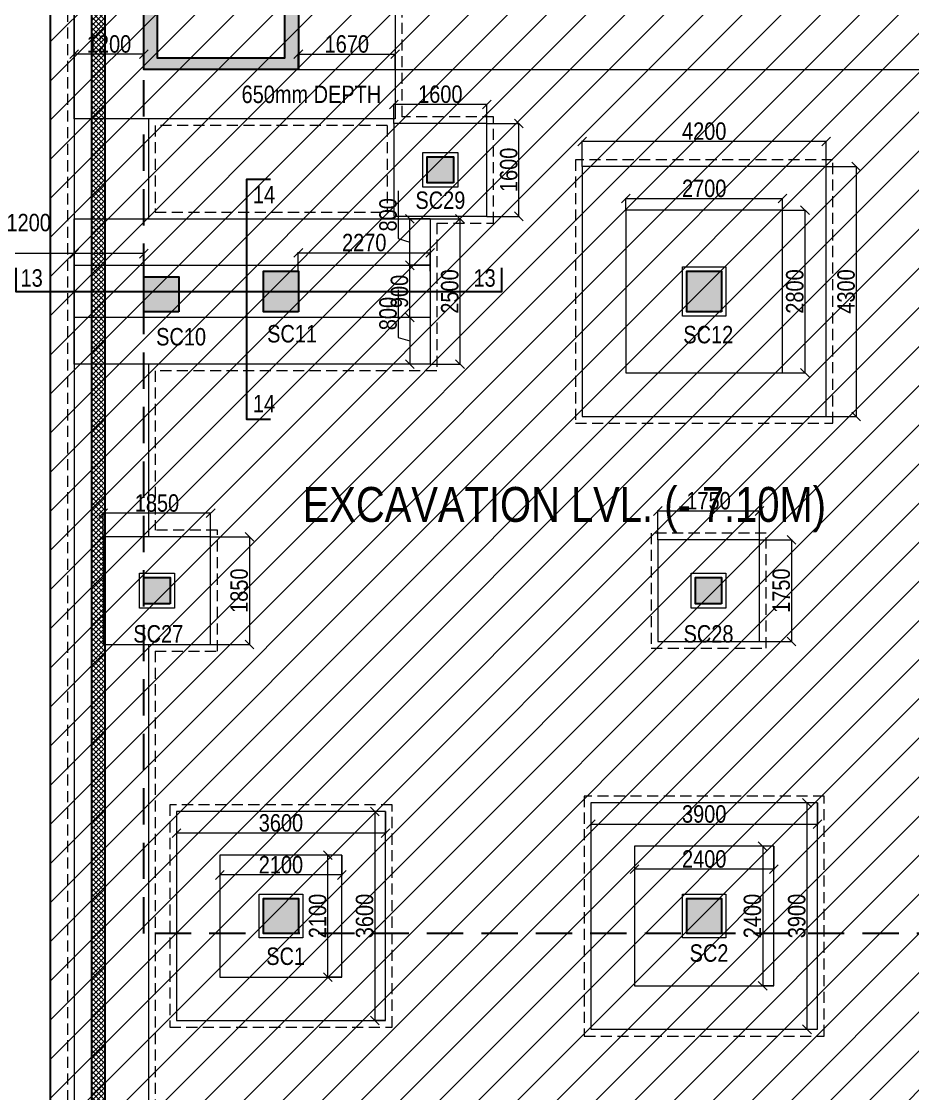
# Model space of a CAD drawing. Header units: millimetres. Extents: x 1112055 to 3390982, y -148532 to 766891.
# Drawn here: x 2752548 to 2767895, y 287762 to 306215 of the extents above; entities that cross this region are included whole.
import ezdxf

# ---------------------------------------------------------------- set-up
doc = ezdxf.new("R2010")
doc.units = ezdxf.units.MM
doc.header["$PDMODE"] = 35
doc.header["$PDSIZE"] = -25
doc.linetypes.add('DASHED2', pattern=[0.375, 0.25, -0.125])
doc.linetypes.add('Hidden', pattern=[9.525, 6.35, -3.175])
for name, color, linetype, lineweight in [('B COL. NO.', 3, 'Continuous', 20), ('B FINAL COLUMN', 1, 'Continuous', 30), ('B FOOTING', 49, 'Continuous', 20), ('B FOOTING DIM', 234, 'Continuous', 9), ('B HATCH', 250, 'Continuous', 0), ('B P.C.C', 251, 'Continuous', 0), ('EXCAVATION LINE', 236, 'Continuous', 30)]:
    doc.layers.add(name, color=color, linetype=linetype, lineweight=lineweight)
doc.layers.add('B Pedestal', color=7, linetype='Continuous', lineweight=9, true_color=0x5c8948)
doc.layers.add('B-COL HT', color=7, linetype='Continuous', lineweight=0, true_color=0x4e4f45)
doc.styles.add('Cali', font='calibri.ttf')
doc.styles.add('SWINC', font='swissc.ttf')
doc.dimstyles.new('1.100', dxfattribs={"dimtxt": 200, "dimasz": 100, "dimexe": 100, "dimexo": 100, "dimgap": 100, "dimtad": 1, "dimdec": 0, "dimzin": 0, "dimdsep": 46, "dimtxsty": 'Cali', "dimblk": 'OBLIQUE', "dimcen": 0, "dimdle": 100, "dimclrd": 256, "dimclre": 256, "dimclrt": 3, "dimadec": 0, "dimazin": 0, "dimtfac": 1, "dimtdec": 0, "dimtofl": 0, "dimtmove": 1, "dimatfit": 0, "dimfxl": 100, "dimfxlon": 1, "dimtolj": 1, "dimtzin": 0, "dimlwd": -1, "dimlwe": -1, "dimarcsym": 0})
doc.dimstyles.new('BHOOMI', dxfattribs={"dimtxt": 230, "dimasz": 150, "dimexe": 10, "dimexo": 0, "dimgap": 25, "dimtad": 1, "dimdec": 0, "dimzin": 0, "dimdsep": 46, "dimtxsty": 'SWINC', "dimblk": 'OBLIQUE', "dimcen": 0.09, "dimclrd": 250, "dimclre": 250, "dimclrt": 256, "dimaunit": 1, "dimadec": 3, "dimazin": 0, "dimtfac": 1, "dimtdec": 0, "dimtofl": 0, "dimtmove": 1, "dimatfit": 3, "dimfxl": 100, "dimtolj": 1, "dimtzin": 0, "dimlwd": 9, "dimlwe": 5, "dimarcsym": 0})

# ---------------------------------------------------------------- blocks, each defined once
blk = doc.blocks.new('_Oblique')
at = {"color": 0, "linetype": 'ByBlock', "lineweight": -2}
blk.add_line((-0.5, -0.5), (0.5, 0.5), dxfattribs=at)
blk = doc.blocks.new('*D4140')
at = {"layer": 'B FOOTING DIM', "color": 250, "lineweight": 5, "ltscale": 0.5, "transparency": 16777216}
for p, q in [((2755217, 292617), (2755217, 292234)), ((2758817, 292617), (2758817, 292234)), ((2758817, 292244), (2755217, 292244))]:
    blk.add_line(p, q, dxfattribs=at)
at = {"layer": 'Defpoints', "color": 0, "transparency": 16777216}
for p in [(2755217, 292617), (2758817, 292617), (2755217, 292244)]:
    blk.add_point(p, dxfattribs=at)
at = {"layer": 'B FOOTING DIM', "color": 250, "lineweight": 5, "transparency": 16777216, "xscale": 150, "yscale": 150, "zscale": 150, "rotation": 180}
blk.add_blockref('_Oblique', (2755217, 292244), dxfattribs=at)
at = {"layer": 'B FOOTING DIM', "color": 250, "lineweight": 5, "transparency": 16777216, "xscale": 150, "yscale": 150, "zscale": 150}
blk.add_blockref('_Oblique', (2758817, 292244), dxfattribs=at)
at = {"layer": 'B FOOTING DIM', "transparency": 16777216, "insert": (2757017, 292419), "char_height": 300, "attachment_point": 5, "style": 'SWINC'}
blk.add_mtext('\\A1;3600', dxfattribs=at)
blk = doc.blocks.new('*D4141')
at = {"layer": 'B FOOTING DIM', "color": 250, "lineweight": 5, "ltscale": 0.5, "transparency": 16777216}
for p, q in [((2758817, 292617), (2758624, 292617)), ((2758634, 292617), (2758634, 289017)), ((2758817, 289017), (2758624, 289017))]:
    blk.add_line(p, q, dxfattribs=at)
at = {"layer": 'Defpoints', "color": 0, "transparency": 16777216}
for p in [(2758817, 292617), (2758634, 289017), (2758817, 289017)]:
    blk.add_point(p, dxfattribs=at)
at = {"layer": 'B FOOTING DIM', "color": 250, "lineweight": 5, "transparency": 16777216, "xscale": 150, "yscale": 150, "zscale": 150}
for p, rotation in [((2758634, 292617), 90), ((2758634, 289017), 270)]:
    blk.add_blockref('_Oblique', p, dxfattribs=dict(at, rotation=rotation))
at = {"layer": 'B FOOTING DIM', "transparency": 16777216, "insert": (2758459, 290817), "char_height": 300, "attachment_point": 5, "rotation": 90, "style": 'SWINC'}
blk.add_mtext('\\A1;3600', dxfattribs=at)
blk = doc.blocks.new('*D4142')
at = {"layer": 'B FOOTING DIM', "color": 250, "lineweight": 5, "ltscale": 0.5, "transparency": 16777216}
for p, q in [((2755967, 291867), (2755967, 291514)), ((2758067, 291867), (2758067, 291514)), ((2758067, 291524), (2755967, 291524))]:
    blk.add_line(p, q, dxfattribs=at)
at = {"layer": 'Defpoints', "color": 0, "transparency": 16777216}
for p in [(2755967, 291867), (2758067, 291867), (2755967, 291524)]:
    blk.add_point(p, dxfattribs=at)
at = {"layer": 'B FOOTING DIM', "color": 250, "lineweight": 5, "transparency": 16777216, "xscale": 150, "yscale": 150, "zscale": 150, "rotation": 180}
blk.add_blockref('_Oblique', (2755967, 291524), dxfattribs=at)
at = {"layer": 'B FOOTING DIM', "color": 250, "lineweight": 5, "transparency": 16777216, "xscale": 150, "yscale": 150, "zscale": 150}
blk.add_blockref('_Oblique', (2758067, 291524), dxfattribs=at)
at = {"layer": 'B FOOTING DIM', "transparency": 16777216, "insert": (2757017, 291699), "char_height": 300, "attachment_point": 5, "style": 'SWINC'}
blk.add_mtext('\\A1;2100', dxfattribs=at)
blk = doc.blocks.new('*D4143')
at = {"layer": 'B FOOTING DIM', "color": 250, "lineweight": 5, "ltscale": 0.5, "transparency": 16777216}
for p, q in [((2762357, 292767), (2762357, 292387)), ((2766257, 292767), (2766257, 292387)), ((2762357, 292397), (2766257, 292397))]:
    blk.add_line(p, q, dxfattribs=at)
at = {"layer": 'Defpoints', "color": 0, "transparency": 16777216}
for p in [(2762357, 292767), (2766257, 292767), (2766257, 292397)]:
    blk.add_point(p, dxfattribs=at)
at = {"layer": 'B FOOTING DIM', "color": 250, "lineweight": 5, "transparency": 16777216, "xscale": 150, "yscale": 150, "zscale": 150, "rotation": 180}
blk.add_blockref('_Oblique', (2762357, 292397), dxfattribs=at)
at = {"layer": 'B FOOTING DIM', "color": 250, "lineweight": 5, "transparency": 16777216, "xscale": 150, "yscale": 150, "zscale": 150}
blk.add_blockref('_Oblique', (2766257, 292397), dxfattribs=at)
at = {"layer": 'B FOOTING DIM', "transparency": 16777216, "insert": (2764307, 292572), "char_height": 300, "attachment_point": 5, "style": 'SWINC'}
blk.add_mtext('\\A1;3900', dxfattribs=at)
blk = doc.blocks.new('*D4144')
at = {"layer": 'B FOOTING DIM', "color": 250, "lineweight": 5, "ltscale": 0.5, "transparency": 16777216}
for p, q in [((2766257, 292767), (2766067, 292767)), ((2766077, 292767), (2766077, 288867)), ((2766257, 288867), (2766067, 288867))]:
    blk.add_line(p, q, dxfattribs=at)
at = {"layer": 'Defpoints', "color": 0, "transparency": 16777216}
for p in [(2766257, 292767), (2766077, 288867), (2766257, 288867)]:
    blk.add_point(p, dxfattribs=at)
at = {"layer": 'B FOOTING DIM', "color": 250, "lineweight": 5, "transparency": 16777216, "xscale": 150, "yscale": 150, "zscale": 150}
for p, rotation in [((2766077, 292767), 90), ((2766077, 288867), 270)]:
    blk.add_blockref('_Oblique', p, dxfattribs=dict(at, rotation=rotation))
at = {"layer": 'B FOOTING DIM', "transparency": 16777216, "insert": (2765902, 290817), "char_height": 300, "attachment_point": 5, "rotation": 90, "style": 'SWINC'}
blk.add_mtext('\\A1;3900', dxfattribs=at)
blk = doc.blocks.new('*D4145')
at = {"layer": 'B FOOTING DIM', "color": 250, "lineweight": 5, "ltscale": 0.5, "transparency": 16777216}
for p, q in [((2763107, 292017), (2763107, 291613)), ((2765507, 292017), (2765507, 291613)), ((2765507, 291623), (2763107, 291623))]:
    blk.add_line(p, q, dxfattribs=at)
at = {"layer": 'Defpoints', "color": 0, "transparency": 16777216}
for p in [(2763107, 292017), (2765507, 292017), (2763107, 291623)]:
    blk.add_point(p, dxfattribs=at)
at = {"layer": 'B FOOTING DIM', "color": 250, "lineweight": 5, "transparency": 16777216, "xscale": 150, "yscale": 150, "zscale": 150, "rotation": 180}
blk.add_blockref('_Oblique', (2763107, 291623), dxfattribs=at)
at = {"layer": 'B FOOTING DIM', "color": 250, "lineweight": 5, "transparency": 16777216, "xscale": 150, "yscale": 150, "zscale": 150}
blk.add_blockref('_Oblique', (2765507, 291623), dxfattribs=at)
at = {"layer": 'B FOOTING DIM', "transparency": 16777216, "insert": (2764307, 291798), "char_height": 300, "attachment_point": 5, "style": 'SWINC'}
blk.add_mtext('\\A1;2400', dxfattribs=at)
blk = doc.blocks.new('*D4146')
at = {"layer": 'B FOOTING DIM', "color": 250, "lineweight": 5, "ltscale": 0.5, "transparency": 16777216}
for p, q in [((2765507, 292017), (2765304, 292017)), ((2765314, 292017), (2765314, 289617)), ((2765507, 289617), (2765304, 289617))]:
    blk.add_line(p, q, dxfattribs=at)
at = {"layer": 'Defpoints', "color": 0, "transparency": 16777216}
for p in [(2765507, 292017), (2765314, 289617), (2765507, 289617)]:
    blk.add_point(p, dxfattribs=at)
at = {"layer": 'B FOOTING DIM', "color": 250, "lineweight": 5, "transparency": 16777216, "xscale": 150, "yscale": 150, "zscale": 150}
for p, rotation in [((2765314, 292017), 90), ((2765314, 289617), 270)]:
    blk.add_blockref('_Oblique', p, dxfattribs=dict(at, rotation=rotation))
at = {"layer": 'B FOOTING DIM', "transparency": 16777216, "insert": (2765139, 290817), "char_height": 300, "attachment_point": 5, "rotation": 90, "style": 'SWINC'}
blk.add_mtext('\\A1;2400', dxfattribs=at)
blk = doc.blocks.new('*D4147')
at = {"layer": 'B FOOTING DIM', "color": 250, "lineweight": 5, "ltscale": 0.5, "transparency": 16777216}
for p, q in [((2758067, 291867), (2757815, 291867)), ((2757825, 289767), (2757825, 291867)), ((2758067, 289767), (2757815, 289767))]:
    blk.add_line(p, q, dxfattribs=at)
at = {"layer": 'Defpoints', "color": 0, "transparency": 16777216}
for p in [(2757825, 291867), (2758067, 291867), (2758067, 289767)]:
    blk.add_point(p, dxfattribs=at)
at = {"layer": 'B FOOTING DIM', "color": 250, "lineweight": 5, "transparency": 16777216, "xscale": 150, "yscale": 150, "zscale": 150}
for p, rotation in [((2757825, 291867), 90), ((2757825, 289767), 270)]:
    blk.add_blockref('_Oblique', p, dxfattribs=dict(at, rotation=rotation))
at = {"layer": 'B FOOTING DIM', "transparency": 16777216, "insert": (2757650, 290817), "char_height": 300, "attachment_point": 5, "rotation": 90, "style": 'SWINC'}
blk.add_mtext('\\A1;2100', dxfattribs=at)
blk = doc.blocks.new('*D4164')
at = {"layer": 'B FOOTING DIM', "color": 250, "lineweight": 5, "ltscale": 0.5, "transparency": 16777216}
for p, q in [((2762207, 303717), (2762207, 304160)), ((2766407, 304150), (2762207, 304150)), ((2766407, 303717), (2766407, 304160))]:
    blk.add_line(p, q, dxfattribs=at)
at = {"layer": 'Defpoints', "color": 0, "transparency": 16777216}
for p in [(2762207, 304150), (2762207, 303717), (2766407, 303717)]:
    blk.add_point(p, dxfattribs=at)
at = {"layer": 'B FOOTING DIM', "color": 250, "lineweight": 5, "transparency": 16777216, "xscale": 150, "yscale": 150, "zscale": 150, "rotation": 180}
blk.add_blockref('_Oblique', (2762207, 304150), dxfattribs=at)
at = {"layer": 'B FOOTING DIM', "color": 250, "lineweight": 5, "transparency": 16777216, "xscale": 150, "yscale": 150, "zscale": 150}
blk.add_blockref('_Oblique', (2766407, 304150), dxfattribs=at)
at = {"layer": 'B FOOTING DIM', "transparency": 16777216, "insert": (2764307, 304325), "char_height": 300, "attachment_point": 5, "style": 'SWINC'}
blk.add_mtext('\\A1;4200', dxfattribs=at)
blk = doc.blocks.new('*D4165')
at = {"layer": 'B FOOTING DIM', "color": 250, "lineweight": 5, "ltscale": 0.5, "transparency": 16777216}
for p, q in [((2766407, 303717), (2766936, 303717)), ((2766926, 303717), (2766926, 299417)), ((2766407, 299417), (2766936, 299417))]:
    blk.add_line(p, q, dxfattribs=at)
at = {"layer": 'Defpoints', "color": 0, "transparency": 16777216}
for p in [(2766407, 303717), (2766407, 299417), (2766926, 299417)]:
    blk.add_point(p, dxfattribs=at)
at = {"layer": 'B FOOTING DIM', "color": 250, "lineweight": 5, "transparency": 16777216, "xscale": 150, "yscale": 150, "zscale": 150}
for p, rotation in [((2766926, 303717), 90), ((2766926, 299417), 270)]:
    blk.add_blockref('_Oblique', p, dxfattribs=dict(at, rotation=rotation))
at = {"layer": 'B FOOTING DIM', "transparency": 16777216, "insert": (2766751, 301567), "char_height": 300, "attachment_point": 5, "rotation": 90, "style": 'SWINC'}
blk.add_mtext('\\A1;4300', dxfattribs=at)
blk = doc.blocks.new('*D4168')
at = {"layer": 'B FOOTING DIM', "color": 250, "lineweight": 5, "ltscale": 0.5, "transparency": 16777216}
for p, q in [((2762957, 302967), (2762957, 303175)), ((2762957, 303165), (2765657, 303165)), ((2765657, 302967), (2765657, 303175))]:
    blk.add_line(p, q, dxfattribs=at)
at = {"layer": 'Defpoints', "color": 0, "transparency": 16777216}
for p in [(2765657, 303165), (2762957, 302967), (2765657, 302967)]:
    blk.add_point(p, dxfattribs=at)
at = {"layer": 'B FOOTING DIM', "color": 250, "lineweight": 5, "transparency": 16777216, "xscale": 150, "yscale": 150, "zscale": 150, "rotation": 180}
blk.add_blockref('_Oblique', (2762957, 303165), dxfattribs=at)
at = {"layer": 'B FOOTING DIM', "color": 250, "lineweight": 5, "transparency": 16777216, "xscale": 150, "yscale": 150, "zscale": 150}
blk.add_blockref('_Oblique', (2765657, 303165), dxfattribs=at)
at = {"layer": 'B FOOTING DIM', "transparency": 16777216, "insert": (2764307, 303340), "char_height": 300, "attachment_point": 5, "style": 'SWINC'}
blk.add_mtext('\\A1;2700', dxfattribs=at)
blk = doc.blocks.new('*D4169')
at = {"layer": 'B FOOTING DIM', "color": 250, "lineweight": 5, "ltscale": 0.5, "transparency": 16777216}
for p, q in [((2765657, 302967), (2766053, 302967)), ((2766043, 300167), (2766043, 302967)), ((2765657, 300167), (2766053, 300167))]:
    blk.add_line(p, q, dxfattribs=at)
at = {"layer": 'Defpoints', "color": 0, "transparency": 16777216}
for p in [(2765657, 302967), (2766043, 302967), (2765657, 300167)]:
    blk.add_point(p, dxfattribs=at)
at = {"layer": 'B FOOTING DIM', "color": 250, "lineweight": 5, "transparency": 16777216, "xscale": 150, "yscale": 150, "zscale": 150}
for p, rotation in [((2766043, 302967), 90), ((2766043, 300167), 270)]:
    blk.add_blockref('_Oblique', p, dxfattribs=dict(at, rotation=rotation))
at = {"layer": 'B FOOTING DIM', "transparency": 16777216, "insert": (2765868, 301567), "char_height": 300, "attachment_point": 5, "rotation": 90, "style": 'SWINC'}
blk.add_mtext('\\A1;2800', dxfattribs=at)
blk = doc.blocks.new('*D4170')
at = {"layer": 'B FOOTING DIM', "color": 250, "lineweight": 5, "ltscale": 0.5, "transparency": 16777216}
for p, q in [((2759587, 302017), (2759225, 302017)), ((2759235, 301117), (2759235, 302017)), ((2759587, 301117), (2759225, 301117))]:
    blk.add_line(p, q, dxfattribs=at)
at = {"layer": 'Defpoints', "color": 0, "transparency": 16777216}
for p in [(2759235, 302017), (2759587, 302017), (2759587, 301117)]:
    blk.add_point(p, dxfattribs=at)
at = {"layer": 'B FOOTING DIM', "color": 250, "lineweight": 5, "transparency": 16777216, "xscale": 150, "yscale": 150, "zscale": 150}
for p, rotation in [((2759235, 302017), 90), ((2759235, 301117), 270)]:
    blk.add_blockref('_Oblique', p, dxfattribs=dict(at, rotation=rotation))
at = {"layer": 'B FOOTING DIM', "transparency": 16777216, "insert": (2759060, 301567), "char_height": 300, "attachment_point": 5, "rotation": 90, "style": 'SWINC'}
blk.add_mtext('\\A1;900', dxfattribs=at)
blk = doc.blocks.new('*D4171')
at = {"layer": 'B FOOTING DIM', "color": 250, "lineweight": 5, "ltscale": 0.5, "transparency": 16777216}
for p, q in [((2759038, 301598), (2759038, 300777)), ((2759587, 301117), (2759225, 301117)), ((2759235, 301117), (2759235, 300317)), ((2759038, 300777), (2759235, 300717)), ((2759587, 300317), (2759225, 300317))]:
    blk.add_line(p, q, dxfattribs=at)
at = {"layer": 'Defpoints', "color": 0, "transparency": 16777216}
for p in [(2759587, 301117), (2759235, 300317), (2759587, 300317)]:
    blk.add_point(p, dxfattribs=at)
at = {"layer": 'B FOOTING DIM', "color": 250, "lineweight": 5, "transparency": 16777216, "xscale": 150, "yscale": 150, "zscale": 150}
for p, rotation in [((2759235, 301117), 90), ((2759235, 300317), 270)]:
    blk.add_blockref('_Oblique', p, dxfattribs=dict(at, rotation=rotation))
at = {"layer": 'B FOOTING DIM', "transparency": 16777216, "insert": (2758863, 301187), "char_height": 300, "attachment_point": 5, "rotation": 90, "style": 'SWINC'}
blk.add_mtext('\\A1;800', dxfattribs=at)
blk = doc.blocks.new('*D4172')
at = {"layer": 'B FOOTING DIM', "color": 250, "lineweight": 5, "ltscale": 0.5, "transparency": 16777216}
for p, q in [((2759038, 303298), (2759038, 302477)), ((2759587, 302817), (2759225, 302817)), ((2759235, 302017), (2759235, 302817)), ((2759038, 302477), (2759235, 302417)), ((2759587, 302017), (2759225, 302017))]:
    blk.add_line(p, q, dxfattribs=at)
at = {"layer": 'Defpoints', "color": 0, "transparency": 16777216}
for p in [(2759235, 302817), (2759587, 302817), (2759587, 302017)]:
    blk.add_point(p, dxfattribs=at)
at = {"layer": 'B FOOTING DIM', "color": 250, "lineweight": 5, "transparency": 16777216, "xscale": 150, "yscale": 150, "zscale": 150}
for p, rotation in [((2759235, 302817), 90), ((2759235, 302017), 270)]:
    blk.add_blockref('_Oblique', p, dxfattribs=dict(at, rotation=rotation))
at = {"layer": 'B FOOTING DIM', "transparency": 16777216, "insert": (2758863, 302887), "char_height": 300, "attachment_point": 5, "rotation": 90, "style": 'SWINC'}
blk.add_mtext('\\A1;800', dxfattribs=at)
blk = doc.blocks.new('*D4173')
at = {"layer": 'B FOOTING DIM', "color": 250, "lineweight": 5, "ltscale": 0.5, "transparency": 16777216}
for p, q in [((2759587, 302817), (2760111, 302817)), ((2760101, 302817), (2760101, 300317)), ((2759587, 300317), (2760111, 300317))]:
    blk.add_line(p, q, dxfattribs=at)
at = {"layer": 'Defpoints', "color": 0, "transparency": 16777216}
for p in [(2759587, 302817), (2759587, 300317), (2760101, 300317)]:
    blk.add_point(p, dxfattribs=at)
at = {"layer": 'B FOOTING DIM', "color": 250, "lineweight": 5, "transparency": 16777216, "xscale": 150, "yscale": 150, "zscale": 150}
for p, rotation in [((2760101, 302817), 90), ((2760101, 300317), 270)]:
    blk.add_blockref('_Oblique', p, dxfattribs=dict(at, rotation=rotation))
at = {"layer": 'B FOOTING DIM', "transparency": 16777216, "insert": (2759926, 301567), "char_height": 300, "attachment_point": 5, "rotation": 90, "style": 'SWINC'}
blk.add_mtext('\\A1;2500', dxfattribs=at)
blk = doc.blocks.new('*D4175')
at = {"layer": 'B FOOTING DIM', "color": 250, "lineweight": 5, "ltscale": 0.5, "transparency": 16777216}
for p, q in [((2754657, 305388), (2801051, 305388)), ((2801041, 305388), (2801041, 304538)), ((2800584, 304538), (2801051, 304538))]:
    blk.add_line(p, q, dxfattribs=at)
at = {"layer": 'Defpoints', "color": 0, "transparency": 16777216}
for p in [(2754657, 305388), (2800584, 304538), (2801041, 304538)]:
    blk.add_point(p, dxfattribs=at)
at = {"layer": 'B FOOTING DIM', "color": 250, "lineweight": 5, "transparency": 16777216, "xscale": 150, "yscale": 150, "zscale": 150}
for p, rotation in [((2801041, 305388), 90), ((2801041, 304538), 270)]:
    blk.add_blockref('_Oblique', p, dxfattribs=dict(at, rotation=rotation))
at = {"layer": 'B FOOTING DIM', "transparency": 16777216, "insert": (2800866, 304963), "char_height": 300, "attachment_point": 5, "rotation": 90, "style": 'SWINC'}
blk.add_mtext('\\A1;850', dxfattribs=at)
blk = doc.blocks.new('*D4176')
at = {"layer": 'B FOOTING DIM', "color": 250, "lineweight": 5, "ltscale": 0.5, "transparency": 16777216}
for p, q in [((2757317, 305388), (2757317, 305660)), ((2757317, 305650), (2758987, 305650)), ((2758987, 305388), (2758987, 305660))]:
    blk.add_line(p, q, dxfattribs=at)
at = {"layer": 'Defpoints', "color": 0, "transparency": 16777216}
for p in [(2758987, 305650), (2757317, 305388), (2758987, 305388)]:
    blk.add_point(p, dxfattribs=at)
at = {"layer": 'B FOOTING DIM', "color": 250, "lineweight": 5, "transparency": 16777216, "xscale": 150, "yscale": 150, "zscale": 150, "rotation": 180}
blk.add_blockref('_Oblique', (2757317, 305650), dxfattribs=at)
at = {"layer": 'B FOOTING DIM', "color": 250, "lineweight": 5, "transparency": 16777216, "xscale": 150, "yscale": 150, "zscale": 150}
blk.add_blockref('_Oblique', (2758987, 305650), dxfattribs=at)
at = {"layer": 'B FOOTING DIM', "transparency": 16777216, "insert": (2758152, 305825), "char_height": 300, "attachment_point": 5, "style": 'SWINC'}
blk.add_mtext('\\A1;1670', dxfattribs=at)
blk = doc.blocks.new('*D4704')
at = {"layer": 'B FOOTING DIM', "color": 250, "lineweight": 5, "ltscale": 0.5, "transparency": 16777216}
for p, q in [((2757317, 301917), (2757317, 302242)), ((2757317, 302232), (2759587, 302232)), ((2759587, 301917), (2759587, 302242))]:
    blk.add_line(p, q, dxfattribs=at)
at = {"layer": 'Defpoints', "color": 0, "transparency": 16777216}
for p in [(2759587, 302232), (2757317, 301917), (2759587, 301917)]:
    blk.add_point(p, dxfattribs=at)
at = {"layer": 'B FOOTING DIM', "color": 250, "lineweight": 5, "transparency": 16777216, "xscale": 150, "yscale": 150, "zscale": 150, "rotation": 180}
blk.add_blockref('_Oblique', (2757317, 302232), dxfattribs=at)
at = {"layer": 'B FOOTING DIM', "color": 250, "lineweight": 5, "transparency": 16777216, "xscale": 150, "yscale": 150, "zscale": 150}
blk.add_blockref('_Oblique', (2759587, 302232), dxfattribs=at)
at = {"layer": 'B FOOTING DIM', "transparency": 16777216, "insert": (2758452, 302407), "char_height": 300, "attachment_point": 5, "style": 'SWINC'}
blk.add_mtext('\\A1;2270', dxfattribs=at)
blk = doc.blocks.new('*D4705')
at = {"layer": 'B FOOTING DIM', "color": 250, "lineweight": 5, "ltscale": 0.5, "transparency": 16777216}
for p, q in [((2753457, 302218), (2752148, 302218)), ((2753457, 301817), (2753457, 302228)), ((2754657, 302218), (2753457, 302218)), ((2754657, 301817), (2754657, 302228))]:
    blk.add_line(p, q, dxfattribs=at)
at = {"layer": 'Defpoints', "color": 0, "transparency": 16777216}
for p in [(2753457, 302218), (2753457, 301817), (2754657, 301817)]:
    blk.add_point(p, dxfattribs=at)
at = {"layer": 'B FOOTING DIM', "color": 250, "lineweight": 5, "transparency": 16777216, "xscale": 150, "yscale": 150, "zscale": 150, "rotation": 180}
blk.add_blockref('_Oblique', (2753457, 302218), dxfattribs=at)
at = {"layer": 'B FOOTING DIM', "color": 250, "lineweight": 5, "transparency": 16777216, "xscale": 150, "yscale": 150, "zscale": 150}
blk.add_blockref('_Oblique', (2754657, 302218), dxfattribs=at)
at = {"layer": 'B FOOTING DIM', "transparency": 16777216, "insert": (2752673, 302751), "char_height": 300, "attachment_point": 5, "style": 'SWINC'}
blk.add_mtext('\\A1;1200', dxfattribs=at)
blk = doc.blocks.new('*D4709')
at = {"layer": 'B FOOTING DIM', "color": 250, "lineweight": 5, "ltscale": 0.5, "transparency": 16777216}
for p, q in [((2753457, 305388), (2753457, 305660)), ((2754657, 305650), (2753457, 305650)), ((2754657, 305388), (2754657, 305660))]:
    blk.add_line(p, q, dxfattribs=at)
at = {"layer": 'Defpoints', "color": 0, "transparency": 16777216}
for p in [(2753457, 305650), (2753457, 305388), (2754657, 305388)]:
    blk.add_point(p, dxfattribs=at)
at = {"layer": 'B FOOTING DIM', "color": 250, "lineweight": 5, "transparency": 16777216, "xscale": 150, "yscale": 150, "zscale": 150, "rotation": 180}
blk.add_blockref('_Oblique', (2753457, 305650), dxfattribs=at)
at = {"layer": 'B FOOTING DIM', "color": 250, "lineweight": 5, "transparency": 16777216, "xscale": 150, "yscale": 150, "zscale": 150}
blk.add_blockref('_Oblique', (2754657, 305650), dxfattribs=at)
at = {"layer": 'B FOOTING DIM', "transparency": 16777216, "insert": (2754057, 305825), "char_height": 300, "attachment_point": 5, "style": 'SWINC'}
blk.add_mtext('\\A1;1200', dxfattribs=at)
blk = doc.blocks.new('*D4293')
at = {"layer": 'B FOOTING DIM', "color": 250, "lineweight": 5, "ltscale": 0.5, "transparency": 16777216}
for p, q in [((2760562, 304460), (2761127, 304460)), ((2761117, 302860), (2761117, 304460)), ((2760562, 302860), (2761127, 302860))]:
    blk.add_line(p, q, dxfattribs=at)
at = {"layer": 'Defpoints', "color": 0, "transparency": 16777216}
for p in [(2760562, 304460), (2761117, 304460), (2760562, 302860)]:
    blk.add_point(p, dxfattribs=at)
at = {"layer": 'B FOOTING DIM', "color": 250, "lineweight": 5, "transparency": 16777216, "xscale": 150, "yscale": 150, "zscale": 150}
for p, rotation in [((2761117, 304460), 90), ((2761117, 302860), 270)]:
    blk.add_blockref('_Oblique', p, dxfattribs=dict(at, rotation=rotation))
at = {"layer": 'B FOOTING DIM', "transparency": 16777216, "insert": (2760942, 303660), "char_height": 300, "attachment_point": 5, "rotation": 90, "style": 'SWINC'}
blk.add_mtext('\\A1;1600', dxfattribs=at)
blk = doc.blocks.new('*D4294')
at = {"layer": 'B FOOTING DIM', "color": 250, "lineweight": 5, "ltscale": 0.5, "transparency": 16777216}
for p, q in [((2758962, 304460), (2758962, 304796)), ((2760562, 304786), (2758962, 304786)), ((2760562, 304460), (2760562, 304796))]:
    blk.add_line(p, q, dxfattribs=at)
at = {"layer": 'Defpoints', "color": 0, "transparency": 16777216}
for p in [(2758962, 304786), (2758962, 304460), (2760562, 304460)]:
    blk.add_point(p, dxfattribs=at)
at = {"layer": 'B FOOTING DIM', "color": 250, "lineweight": 5, "transparency": 16777216, "xscale": 150, "yscale": 150, "zscale": 150, "rotation": 180}
blk.add_blockref('_Oblique', (2758962, 304786), dxfattribs=at)
at = {"layer": 'B FOOTING DIM', "color": 250, "lineweight": 5, "transparency": 16777216, "xscale": 150, "yscale": 150, "zscale": 150}
blk.add_blockref('_Oblique', (2760562, 304786), dxfattribs=at)
at = {"layer": 'B FOOTING DIM', "transparency": 16777216, "insert": (2759762, 304961), "char_height": 300, "attachment_point": 5, "style": 'SWINC'}
blk.add_mtext('\\A1;1600', dxfattribs=at)
blk = doc.blocks.new('*D4299')
at = {"layer": 'B FOOTING DIM', "color": 250, "lineweight": 5, "ltscale": 0.5, "transparency": 16777216}
for p, q in [((2753957, 297342), (2753957, 297759)), ((2755807, 297749), (2753957, 297749)), ((2755807, 297342), (2755807, 297759))]:
    blk.add_line(p, q, dxfattribs=at)
at = {"layer": 'Defpoints', "color": 0, "transparency": 16777216}
for p in [(2753957, 297749), (2753957, 297342), (2755807, 297342)]:
    blk.add_point(p, dxfattribs=at)
at = {"layer": 'B FOOTING DIM', "color": 250, "lineweight": 5, "transparency": 16777216, "xscale": 150, "yscale": 150, "zscale": 150, "rotation": 180}
blk.add_blockref('_Oblique', (2753957, 297749), dxfattribs=at)
at = {"layer": 'B FOOTING DIM', "color": 250, "lineweight": 5, "transparency": 16777216, "xscale": 150, "yscale": 150, "zscale": 150}
blk.add_blockref('_Oblique', (2755807, 297749), dxfattribs=at)
at = {"layer": 'B FOOTING DIM', "transparency": 16777216, "insert": (2754882, 297924), "char_height": 300, "attachment_point": 5, "style": 'SWINC'}
blk.add_mtext('\\A1;1850', dxfattribs=at)
blk = doc.blocks.new('*D4300')
at = {"layer": 'B FOOTING DIM', "color": 250, "lineweight": 5, "ltscale": 0.5, "transparency": 16777216}
for p, q in [((2755807, 297342), (2756484, 297342)), ((2756474, 297342), (2756474, 295492)), ((2755807, 295492), (2756484, 295492))]:
    blk.add_line(p, q, dxfattribs=at)
at = {"layer": 'Defpoints', "color": 0, "transparency": 16777216}
for p in [(2755807, 297342), (2755807, 295492), (2756474, 295492)]:
    blk.add_point(p, dxfattribs=at)
at = {"layer": 'B FOOTING DIM', "color": 250, "lineweight": 5, "transparency": 16777216, "xscale": 150, "yscale": 150, "zscale": 150}
for p, rotation in [((2756474, 297342), 90), ((2756474, 295492), 270)]:
    blk.add_blockref('_Oblique', p, dxfattribs=dict(at, rotation=rotation))
at = {"layer": 'B FOOTING DIM', "transparency": 16777216, "insert": (2756299, 296417), "char_height": 300, "attachment_point": 5, "rotation": 90, "style": 'SWINC'}
blk.add_mtext('\\A1;1850', dxfattribs=at)
blk = doc.blocks.new('*D4309')
at = {"layer": 'B FOOTING DIM', "color": 250, "lineweight": 5, "ltscale": 0.5, "transparency": 16777216}
for p, q in [((2763507, 297292), (2763507, 297799)), ((2763507, 297789), (2765257, 297789)), ((2765257, 297292), (2765257, 297799))]:
    blk.add_line(p, q, dxfattribs=at)
at = {"layer": 'Defpoints', "color": 0, "transparency": 16777216}
for p in [(2765257, 297789), (2763507, 297292), (2765257, 297292)]:
    blk.add_point(p, dxfattribs=at)
at = {"layer": 'B FOOTING DIM', "color": 250, "lineweight": 5, "transparency": 16777216, "xscale": 150, "yscale": 150, "zscale": 150, "rotation": 180}
blk.add_blockref('_Oblique', (2763507, 297789), dxfattribs=at)
at = {"layer": 'B FOOTING DIM', "color": 250, "lineweight": 5, "transparency": 16777216, "xscale": 150, "yscale": 150, "zscale": 150}
blk.add_blockref('_Oblique', (2765257, 297789), dxfattribs=at)
at = {"layer": 'B FOOTING DIM', "transparency": 16777216, "insert": (2764382, 297964), "char_height": 300, "attachment_point": 5, "style": 'SWINC'}
blk.add_mtext('\\A1;1750', dxfattribs=at)
blk = doc.blocks.new('*D4310')
at = {"layer": 'B FOOTING DIM', "color": 250, "lineweight": 5, "ltscale": 0.5, "transparency": 16777216}
for p, q in [((2765257, 297292), (2765820, 297292)), ((2765810, 297292), (2765810, 295542)), ((2765257, 295542), (2765820, 295542))]:
    blk.add_line(p, q, dxfattribs=at)
at = {"layer": 'Defpoints', "color": 0, "transparency": 16777216}
for p in [(2765257, 297292), (2765257, 295542), (2765810, 295542)]:
    blk.add_point(p, dxfattribs=at)
at = {"layer": 'B FOOTING DIM', "color": 250, "lineweight": 5, "transparency": 16777216, "xscale": 150, "yscale": 150, "zscale": 150}
for p, rotation in [((2765810, 297292), 90), ((2765810, 295542), 270)]:
    blk.add_blockref('_Oblique', p, dxfattribs=dict(at, rotation=rotation))
at = {"layer": 'B FOOTING DIM', "transparency": 16777216, "insert": (2765635, 296417), "char_height": 300, "attachment_point": 5, "rotation": 90, "style": 'SWINC'}
blk.add_mtext('\\A1;1750', dxfattribs=at)
blk = doc.blocks.new('*D6834')
at = {"transparency": 16777216}
for p, q in [((2750603, 321517), (2750603, 260017)), ((2750603, 321417), (2750503, 321417)), ((2750603, 260117), (2750503, 260117))]:
    blk.add_line(p, q, dxfattribs=at)
at = {"layer": 'Defpoints', "color": 0, "lineweight": 40, "transparency": 16777216}
for p in [(2753757, 321417), (2750603, 260117), (2753757, 260117)]:
    blk.add_point(p, dxfattribs=at)
at = {"transparency": 16777216, "xscale": 100, "yscale": 100, "zscale": 100}
for p, rotation in [((2750603, 321417), 90), ((2750603, 260117), 270)]:
    blk.add_blockref('_Oblique', p, dxfattribs=dict(at, rotation=rotation))
at = {"color": 3, "lineweight": 40, "transparency": 16777216, "insert": (2750401, 290767), "char_height": 200, "attachment_point": 5, "rotation": 90, "style": 'Cali'}
blk.add_mtext('\\A1;61300', dxfattribs=at)
blk = doc.blocks.new('*D6835')
at = {"transparency": 16777216}
for p, q in [((2751501, 321517), (2751501, 258592)), ((2751501, 321417), (2751401, 321417)), ((2751501, 258692), (2751401, 258692))]:
    blk.add_line(p, q, dxfattribs=at)
at = {"layer": 'Defpoints', "color": 0, "lineweight": 40, "transparency": 16777216}
for p in [(2753457, 321417), (2751501, 258692), (2753457, 258692)]:
    blk.add_point(p, dxfattribs=at)
at = {"transparency": 16777216, "xscale": 100, "yscale": 100, "zscale": 100}
for p, rotation in [((2751501, 321417), 90), ((2751501, 258692), 270)]:
    blk.add_blockref('_Oblique', p, dxfattribs=dict(at, rotation=rotation))
at = {"color": 3, "lineweight": 40, "transparency": 16777216, "insert": (2751299, 290055), "char_height": 200, "attachment_point": 5, "rotation": 90, "style": 'Cali'}
blk.add_mtext('\\A1;62725', dxfattribs=at)

msp = doc.modelspace()

# ---------------------------------------------------------------- hatches: boundary and pattern name
at = {"layer": 'B HATCH', "lineweight": 0}
h = msp.add_hatch(dxfattribs=at)
h.set_pattern_fill('ANSI37', color=250, scale=20, style=0)
h.set_pattern_definition([(45, (1040446.71, -149308.41), (-44.9012806, 44.9012806), []), (135, (1040446.71, -149308.41), (-44.9012806, -44.9012806), [])])
h.paths.add_polyline_path([(2817077.2, 369281.5), (2817077.2, 372824.4), (2809902.2, 372698.5), (2809902.2, 369281.7)], flags=16)
h.paths.add_polyline_path([(2791213.2, 369828.2), (2796162.2, 369828.2), (2796162.2, 372457.1), (2791213.2, 372370.2)], flags=16)
h.paths.add_polyline_path([(2798052.2, 372490.5), (2798502.2, 372498.4), (2798502.2, 369281.2), (2798052.2, 369281.2)], flags=16)
h.paths.add_polyline_path([(2753987.2, 369013), (2753987.2, 260347.4), (2804447.2, 260347.4), (2804447.2, 300147.4), (2817077.2, 300147.4), (2817077.2, 369051.5), (2798038.8, 369052), (2798038.8, 366392.4), (2797822.2, 366392.4), (2797822.2, 372486.5), (2796392.2, 372461.4), (2796392.2, 366392.4), (2796162.2, 366392.4), (2796162.2, 369598.2), (2786711.2, 369598.2), (2786711.2, 369013)], flags=16)
h.paths.add_polyline_path([(2809676.9, 372694.5), (2809676.9, 369281.7), (2802247.2, 369281.9), (2802247.2, 372564.1)], flags=16)
h.paths.add_polyline_path([(2798732.2, 369282), (2798732.2, 372502.4), (2802017.2, 372560.1), (2802017.2, 369281.9)], flags=16)
h.paths.add_polyline_path([(2786481.2, 369243), (2753757.2, 369243), (2753757.2, 260117.4), (2804677.2, 260117.4), (2804677.2, 299917.4), (2817307.2, 299917.4), (2817307.2, 373058.5), (2790983.2, 372596.5), (2790983.2, 369828.2), (2786481.2, 369828.2)])
at = {"layer": 'B-COL HT', "lineweight": 0}
h = msp.add_hatch(color=250, dxfattribs=at)
h.dxf.hatch_style = 1
h.paths.add_polyline_path([(2757317.2, 308217.4), (2757317.2, 305387.4), (2754657.2, 305387.4), (2754657.2, 308217.4), (2754887.2, 308217.4), (2754887.2, 305587.4), (2757087.2, 305587.4), (2757087.2, 308217.4)])
h = msp.add_hatch(color=250, dxfattribs=at)
h.dxf.hatch_style = 1
h.paths.add_polyline_path([(2759537.2, 303435.4), (2759537.2, 303885.4), (2759987.2, 303885.4), (2759987.2, 303435.4)])
h = msp.add_hatch(color=250, dxfattribs=at)
h.dxf.hatch_style = 1
h.paths.add_polyline_path([(2757317.2, 301217.4), (2756717.2, 301217.4), (2756717.2, 301917.4), (2757317.2, 301917.4)])
h = msp.add_hatch(color=250, dxfattribs=at)
h.dxf.hatch_style = 1
h.paths.add_polyline_path([(2764607.2, 301217.4), (2764007.2, 301217.4), (2764007.2, 301917.4), (2764607.2, 301917.4)])
h = msp.add_hatch(color=250, dxfattribs=at)
h.dxf.hatch_style = 1
h.paths.add_polyline_path([(2755257.2, 301217.4), (2754657.2, 301217.4), (2754657.2, 301817.4), (2755257.2, 301817.4)])
h = msp.add_hatch(color=250, dxfattribs=at)
h.dxf.hatch_style = 1
h.paths.add_polyline_path([(2754657.2, 296192.4), (2754657.2, 296642.4), (2755107.2, 296642.4), (2755107.2, 296192.4)])
h = msp.add_hatch(color=250, dxfattribs=at)
h.dxf.hatch_style = 1
h.paths.add_polyline_path([(2764157.3, 296192.4), (2764157.3, 296642.4), (2764607.3, 296642.4), (2764607.3, 296192.4)])
h = msp.add_hatch(color=250, dxfattribs=at)
h.dxf.hatch_style = 1
h.paths.add_polyline_path([(2757317.2, 290517.4), (2756717.2, 290517.4), (2756717.2, 291117.4), (2757317.2, 291117.4)])
h = msp.add_hatch(color=250, dxfattribs=at)
h.dxf.hatch_style = 1
h.paths.add_polyline_path([(2764607.2, 290517.4), (2764007.2, 290517.4), (2764007.2, 291117.4), (2764607.2, 291117.4)])
at = {"layer": 'EXCAVATION LINE', "lineweight": 0}
h = msp.add_hatch(dxfattribs=at)
h.set_pattern_fill('ANSI31', color=250, scale=150)
h.set_pattern_definition([(45, (838855.95, -148808.4), (-336.7596, 336.7596), [])])
h.paths.add_polyline_path([(2753042.2, 321417.4), (2753042.2, 256852.4), (2759522.2, 256852.4), (2793592.2, 256852.4), (2793592.2, 269203.9), (2792242.2, 271633.9), (2792242.2, 303783.9), (2793592.2, 303783.9), (2793592.2, 306213.9), (2792242.2, 306213.9), (2792242.2, 321417.4)])

# ---------------------------------------------------------------- linework, layer by layer
at = {"color": 16, "linetype": 'DASHED2', "lineweight": 30, "ltscale": 2500}
msp.add_lwpolyline([(2754657.2, 318917.4), (2780257.3, 318917.4), (2780257.3, 290967.4), (2782657.3, 290967.4), (2782657.3, 290517.4), (2754657.2, 290517.4), (2754657.3, 318917.4)], dxfattribs=at)
at = {"color": 6, "lineweight": 30}
for points in [[(2756835.6, 303491.7), (2756426.3, 303491.7), (2756426.3, 299368.6), (2756835.6, 299368.6)], [(2752451.2, 301976.7), (2752451.2, 301567.4), (2760819.8, 301567.4), (2760819.8, 301976.7)]]:
    msp.add_lwpolyline(points, dxfattribs=at)
at = {"layer": 'B FINAL COLUMN', "color": 16, "lineweight": 30}
msp.add_lwpolyline([(2786481.2, 369243), (2753757.2, 369243), (2753757.2, 260117.4), (2804677.2, 260117.4), (2804677.2, 299917.4), (2817307.2, 299917.4), (2817307.2, 373058.5), (2790983.2, 372596.5), (2790983.2, 369828.2), (2786481.2, 369828.2), (2786481.2, 369243)], dxfattribs=at)
msp.add_lwpolyline([(2753987.2, 260347.4), (2804447.2, 260347.4), (2804447.2, 300147.4), (2817077.2, 300147.4), (2817077.2, 369051.5), (2798038.8, 369052), (2798038.8, 366392.4), (2797822.2, 366392.4), (2797822.2, 372486.5), (2796392.2, 372461.4), (2796392.2, 366392.4), (2796162.2, 366392.4), (2796162.2, 369598.2), (2786711.2, 369598.2), (2786711.2, 369013), (2753987.2, 369013)], close=True, dxfattribs=at)
at = {"layer": 'B FINAL COLUMN', "color": 1, "lineweight": 30}
for points in [[(2757087.2, 308217.4), (2757317.2, 308217.4), (2757317.2, 305387.4), (2754657.2, 305387.4), (2754657.2, 308217.4), (2754887.2, 308217.4), (2754887.2, 305587.4), (2757087.2, 305587.4)], [(2757317.2, 301217.4), (2756717.2, 301217.4), (2756717.2, 301917.4), (2757317.2, 301917.4)], [(2764607.2, 301217.4), (2764007.2, 301217.4), (2764007.2, 301917.4), (2764607.2, 301917.4)], [(2755257.2, 301217.4), (2754657.2, 301217.4), (2754657.2, 301817.4), (2755257.2, 301817.4)], [(2757317.2, 290517.4), (2756717.2, 290517.4), (2756717.2, 291117.4), (2757317.2, 291117.4)], [(2764607.2, 290517.4), (2764007.2, 290517.4), (2764007.2, 291117.4), (2764607.2, 291117.4)]]:
    msp.add_lwpolyline(points, close=True, dxfattribs=at)
at = {"layer": 'B FINAL COLUMN', "color": 11, "lineweight": 30}
for points in [[(2759987.2, 303435.4), (2759537.2, 303435.4), (2759537.2, 303885.4), (2759987.2, 303885.4)], [(2755107.2, 296192.4), (2754657.2, 296192.4), (2754657.2, 296642.4), (2755107.2, 296642.4)]]:
    msp.add_lwpolyline(points, close=True, dxfattribs=at)
at = {"layer": 'B FINAL COLUMN', "color": 5, "lineweight": 30}
msp.add_lwpolyline([(2764607.3, 296192.4), (2764157.3, 296192.4), (2764157.3, 296642.4), (2764607.3, 296642.4)], close=True, dxfattribs=at)
at = {"layer": 'B FOOTING'}
for points in [[(2753457.2, 323942.4), (2753457.2, 283442.4)], [(2754737.2, 304537.9), (2754737.2, 302817.4)], [(2754737.2, 300317.4), (2754737.2, 297335.7)], [(2754737.2, 295485.7), (2754737.2, 283442.4)]]:
    msp.add_lwpolyline(points, dxfattribs=at)
for points in [[(2753457.2, 309217.9), (2758987.2, 309217.9), (2758987.2, 304537.9), (2753457.2, 304537.9)], [(2758962.2, 302860.4), (2760562.2, 302860.4), (2760562.2, 304460.4), (2758962.2, 304460.4)], [(2762207.2, 299417.4), (2766407.2, 299417.4), (2766407.2, 303717.4), (2762207.2, 303717.4)], [(2753457.2, 302817.4), (2759587.2, 302817.4), (2759587.2, 300317.4), (2753457.2, 300317.4)], [(2762957.2, 300167.4), (2765657.2, 300167.4), (2765657.2, 302967.4), (2762957.2, 302967.4)], [(2753957.2, 295492.4), (2755807.2, 295492.4), (2755807.2, 297342.4), (2753957.2, 297342.4)], [(2763507.3, 295542.4), (2765257.3, 295542.4), (2765257.3, 297292.4), (2763507.3, 297292.4)], [(2762357.2, 288867.4), (2766257.2, 288867.4), (2766257.2, 292767.4), (2762357.2, 292767.4)], [(2755217.2, 289017.4), (2758817.2, 289017.4), (2758817.2, 292617.4), (2755217.2, 292617.4)], [(2763107.2, 289617.4), (2765507.2, 289617.4), (2765507.2, 292017.4), (2763107.2, 292017.4)], [(2755967.2, 289767.4), (2758067.2, 289767.4), (2758067.2, 291867.4), (2755967.2, 291867.4)]]:
    msp.add_lwpolyline(points, close=True, dxfattribs=at)
at = {"layer": 'B P.C.C', "color": 250, "linetype": 'Hidden', "lineweight": 0, "ltscale": 30}
for points in [[(2753342.2, 323827.4), (2753342.2, 283557.4)], [(2754852.2, 309332.9), (2759102.2, 309332.9), (2759102.2, 304575.4)], [(2759702.2, 302745.4), (2760677.2, 302745.4), (2760677.2, 304575.4), (2759102.2, 304575.4)], [(2754852.2, 304422.9), (2754852.2, 302932.4)], [(2758847.2, 304422.9), (2754852.2, 304422.9)], [(2758847.2, 304422.9), (2758847.2, 302932.4)], [(2754852.2, 302932.4), (2758847.2, 302932.4)], [(2759702.2, 302745.4), (2759702.2, 300202.4), (2754852.2, 300202.4)], [(2754852.2, 300202.4), (2754852.2, 297457.4)], [(2754852.2, 295377.4), (2755922.2, 295377.4), (2755922.2, 297457.4), (2754852.2, 297457.4)], [(2754852.2, 295377.4), (2754852.2, 283557.4)]]:
    msp.add_lwpolyline(points, dxfattribs=at)
for points in [[(2762092.2, 299302.4), (2766522.2, 299302.4), (2766522.2, 303832.4), (2762092.2, 303832.4)], [(2763392.3, 295427.4), (2765372.3, 295427.4), (2765372.3, 297407.4), (2763392.3, 297407.4)], [(2762242.2, 288752.4), (2766372.2, 288752.4), (2766372.2, 292882.4), (2762242.2, 292882.4)], [(2755102.2, 288902.4), (2758932.2, 288902.4), (2758932.2, 292732.4), (2755102.2, 292732.4)]]:
    msp.add_lwpolyline(points, close=True, dxfattribs=at)
at = {"layer": 'B Pedestal', "color": 87, "lineweight": 9}
for points in [[(2760062.2, 303360.4), (2759462.2, 303360.4), (2759462.2, 303960.4), (2760062.2, 303960.4)], [(2753457.2, 302017.4), (2759587.2, 302017.4), (2759587.2, 301117.4), (2753457.2, 301117.4)], [(2764682.2, 301142.4), (2763932.2, 301142.4), (2763932.2, 301992.4), (2764682.2, 301992.4)], [(2755182.2, 296117.4), (2754582.2, 296117.4), (2754582.2, 296717.4), (2755182.2, 296717.4)], [(2764682.3, 296117.4), (2764082.3, 296117.4), (2764082.3, 296717.4), (2764682.3, 296717.4)], [(2756642.2, 291192.4), (2757392.2, 291192.4), (2757392.2, 290442.4), (2756642.2, 290442.4)], [(2764682.2, 290442.4), (2763932.2, 290442.4), (2763932.2, 291192.4), (2764682.2, 291192.4)]]:
    msp.add_lwpolyline(points, close=True, dxfattribs=at)
at = {"layer": 'EXCAVATION LINE', "color": 96}
msp.add_lwpolyline([(2791596.1, 321417.4), (2753042.2, 321417.4), (2753042.2, 256852.4), (2793592.2, 256852.4), (2793592.2, 268516.4), (2793592.2, 268516.4)], dxfattribs=at)

# ---------------------------------------------------------------- texts
at = {"color": 6, "lineweight": 30, "style": 'SWINC'}
for s, p in [('14', (2756534.8, 303085.1)), ('13', (2752533.6, 301649.5)), ('13', (2760333.6, 301649.5)), ('14', (2756534.8, 299487))]:
    msp.add_text(s, height=300, dxfattribs=at).set_placement(p)
at = {"layer": 'B COL. NO.', "style": 'SWINC'}
for s, p in [('SC29', (2759333.8, 302987.6)), ('SC11', (2756779.7, 300689.4)), ('SC12', (2763947.2, 300674.5)), ('SC10', (2754868.2, 300637.9)), ('SC27', (2754475.2, 295524.3)), ('SC28', (2763952, 295524.3)), ('SC1', (2756764.8, 289975.3)), ('SC2', (2764055.7, 290030.4))]:
    msp.add_text(s, height=300, dxfattribs=at).set_placement(p)
at = {"layer": 'B FOOTING', "color": 5, "style": 'SWINC'}
msp.add_text('650mm DEPTH', height=300, dxfattribs=at).set_placement((2756339.6, 304810.3))
at = {"layer": 'EXCAVATION LINE', "color": 96, "style": 'SWINC'}
msp.add_text('EXCAVATION LVL. (- 7.10M) ', height=600, dxfattribs=at).set_placement((2757391.9, 297601.8))

# ---------------------------------------------------------------- dimensions: what is measured, and where the dimension line sits
at = {"color": 4, "lineweight": 40}
for base, p1, p2, picture, middle in [((2750603.2, 260117.4), (2753757.2, 321417.4), (2753757.2, 260117.4), '*D6834', (2750400.8, 290767.4)), ((2751501.3, 258692.4), (2753457.2, 321417.4), (2753457.2, 258692.4), '*D6835', (2751298.8, 290054.9))]:
    dim = msp.add_linear_dim(base=base, p1=p1, p2=p2, angle=90, dimstyle='1.100', override={"dimfxl": 0.18, "dimarcsym": 2}, dxfattribs=at)
    dim.commit()
    dim.dimension.update_dxf_attribs({"geometry": picture, "text_midpoint": middle})
at = {"layer": 'B FOOTING DIM', "color": 250, "ltscale": 0.5}
for base, p1, p2, angle, picture, middle in [((2753457.2, 305649.9), (2754657.2, 305387.9), (2753457.2, 305387.9), 180, '*D4709', (2754057.2, 305824.9)), ((2801041.1, 304537.9), (2754657.2, 305387.9), (2800583.6, 304537.9), 90, '*D4175', (2800866.1, 304962.9)), ((2761116.5, 304460.4), (2760562.2, 302860.4), (2760562.2, 304460.4), 90, '*D4293', (2760941.5, 303660.4)), ((2766926.1, 299417.4), (2766407.2, 303717.4), (2766407.2, 299417.4), 90, '*D4165', (2766751.1, 301567.4)), ((2759235.4, 302817.4), (2759587.2, 302017.4), (2759587.2, 302817.4), 90, '*D4172', (2758862.9, 302501.7)), ((2766043.1, 302967.4), (2765657.2, 300167.4), (2765657.2, 302967.4), 90, '*D4169', (2765868.1, 301567.4)), ((2760100.6, 300317.4), (2759587.2, 302817.4), (2759587.2, 300317.4), 90, '*D4173', (2759925.6, 301567.4)), ((2759235.4, 302017.4), (2759587.2, 301117.4), (2759587.2, 302017.4), 90, '*D4170', (2759060.4, 301567.4)), ((2759235.4, 300317.4), (2759587.2, 301117.4), (2759587.2, 300317.4), 90, '*D4171', (2758862.9, 300801.7)), ((2756474.4, 295492.4), (2755807.2, 297342.4), (2755807.2, 295492.4), 90, '*D4300', (2756299.4, 296417.4)), ((2765810.4, 295542.4), (2765257.3, 297292.4), (2765257.3, 295542.4), 90, '*D4310', (2765635.4, 296417.4)), ((2758633.7, 289017.4), (2758817.2, 292617.4), (2758817.2, 289017.4), 90, '*D4141', (2758458.7, 290817.4)), ((2766076.8, 288867.4), (2766257.2, 292767.4), (2766257.2, 288867.4), 90, '*D4144', (2765901.8, 290817.4)), ((2757825.3, 291867.4), (2758067.2, 289767.4), (2758067.2, 291867.4), 90, '*D4147', (2757650.3, 290817.4)), ((2765314.3, 289617.4), (2765507.2, 292017.4), (2765507.2, 289617.4), 90, '*D4146', (2765139.3, 290817.4))]:
    dim = msp.add_linear_dim(base=base, p1=p1, p2=p2, angle=angle, dimstyle='BHOOMI', override={"dimtxt": 300, "dimlwd": 5}, dxfattribs=at)
    dim.commit()
    dim.dimension.update_dxf_attribs({"geometry": picture, "text_midpoint": middle})
for base, p1, p2, picture, middle in [((2758987.2, 305649.9), (2757317.2, 305387.9), (2758987.2, 305387.9), '*D4176', (2758152.2, 305824.9)), ((2758962.2, 304786.2), (2760562.2, 304460.4), (2758962.2, 304460.4), '*D4294', (2759762.2, 304961.2)), ((2762207.2, 304149.9), (2766407.2, 303717.4), (2762207.2, 303717.4), '*D4164', (2764307.2, 304324.9)), ((2765657.2, 303164.8), (2762957.2, 302967.4), (2765657.2, 302967.4), '*D4168', (2764307.2, 303339.8)), ((2759587.2, 302231.6), (2757317.2, 301917.4), (2759587.2, 301917.4), '*D4704', (2758452.2, 302406.6)), ((2753957.2, 297749.3), (2755807.2, 297342.4), (2753957.2, 297342.4), '*D4299', (2754882.2, 297924.3)), ((2765257.3, 297788.8), (2763507.3, 297292.4), (2765257.3, 297292.4), '*D4309', (2764382.3, 297963.8)), ((2766257.2, 292397.2), (2762357.2, 292767.4), (2766257.2, 292767.4), '*D4143', (2764307.2, 292572.2)), ((2755217.2, 292243.7), (2758817.2, 292617.4), (2755217.2, 292617.4), '*D4140', (2757017.2, 292418.7)), ((2763107.2, 291622.7), (2765507.2, 292017.4), (2763107.2, 292017.4), '*D4145', (2764307.2, 291797.7)), ((2755967.2, 291523.9), (2758067.2, 291867.4), (2755967.2, 291867.4), '*D4142', (2757017.2, 291698.9))]:
    dim = msp.add_linear_dim(base=base, p1=p1, p2=p2, dimstyle='BHOOMI', override={"dimtxt": 300, "dimlwd": 5}, dxfattribs=at)
    dim.commit()
    dim.dimension.update_dxf_attribs({"geometry": picture, "text_midpoint": middle})
dim = msp.add_linear_dim(base=(2753457.2, 302217.8), p1=(2754657.2, 301817.4), p2=(2753457.2, 301817.4), dimstyle='BHOOMI', override={"dimtxt": 300, "dimlwd": 5}, dxfattribs=at)
dim.commit()
dim.dimension.update_dxf_attribs({"geometry": '*D4705', "text_midpoint": (2752672.5, 302397), "dimtype": 160})

doc.saveas('drawing.dxf')
